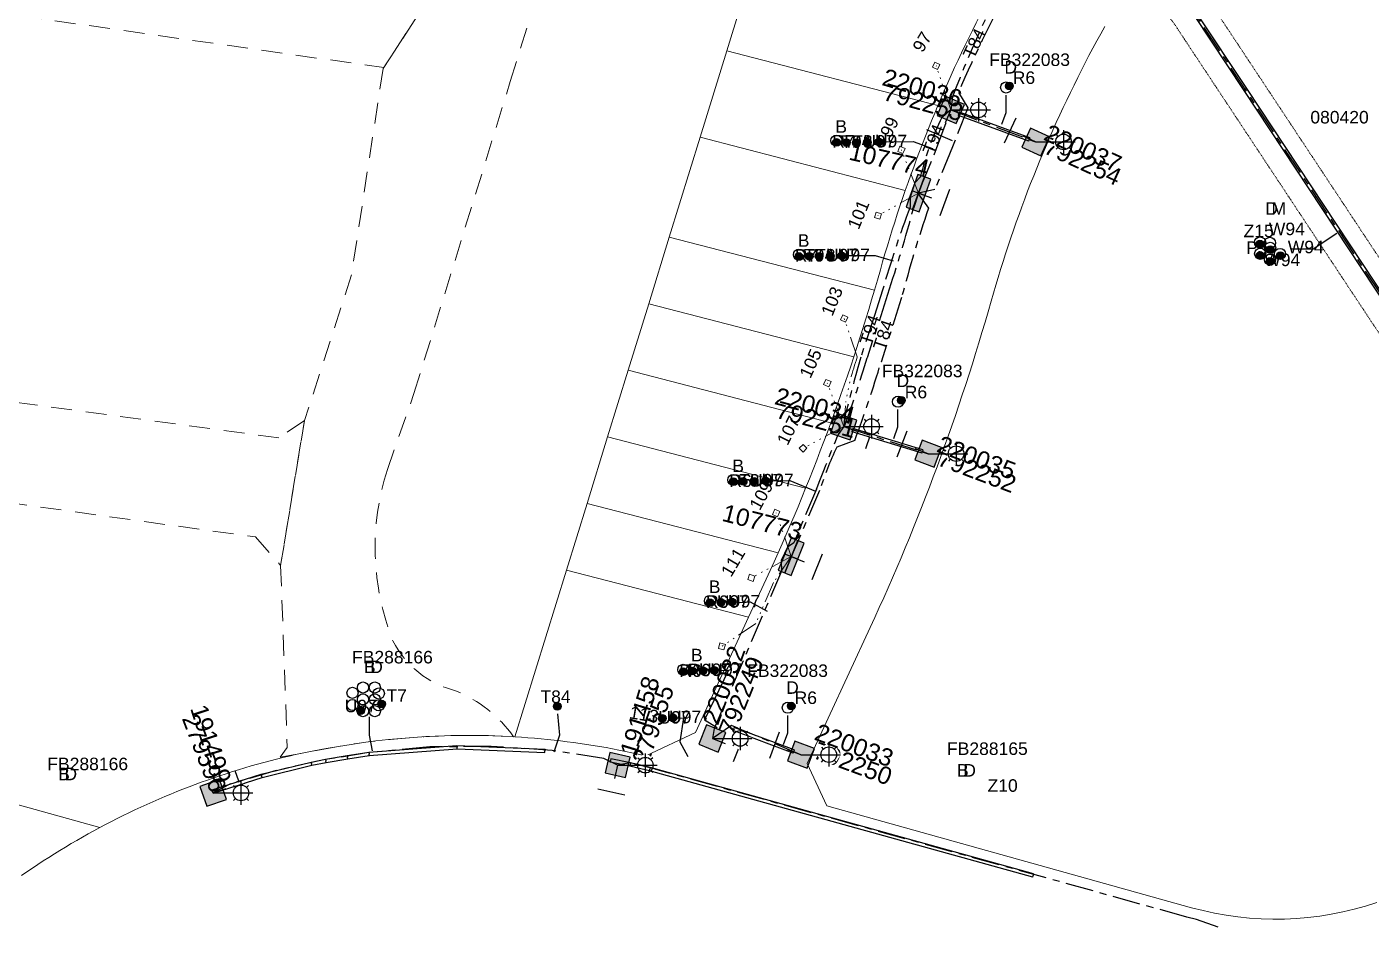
# Model space of a CAD drawing. Header units: metres. Extents: x 307635 to 308805, y 6256169 to 6257356.
# Drawn here: x 308350.4 to 308543.5, y 6256230.7 to 6256360 of the extents above; entities that cross this region are included whole.
import ezdxf
from ezdxf.enums import TextEntityAlignment as Align

# ---------------------------------------------------------------- set-up
doc = ezdxf.new("R2010")
doc.units = ezdxf.units.M
for name, pattern in [('Cable Exist UG', [7, 4, -1, 1, -1]), ('Dash', [5, 3, -2]), ('DASHED', [19.05, 12.7, -6.35]), ('HIDDEN2', [0.1875, 0.125, -0.0625]), ('PHANTOMX2', [6.6, 3, -0.75, 0.2, -0.75, 0.2, -0.75, 0.2, -0.75])]:
    doc.linetypes.add(name, pattern=pattern)
doc.layers.get('0').update_dxf_attribs({"color": 6})
doc.layers.get('Defpoints').update_dxf_attribs({"color": 250})
for name, color, linetype, lineweight in [('Cadastre Developer_SP_EXT', 98, 'Continuous', 15), ('Cadastre Land Parcels_SP_EXT', 118, 'Continuous', 15), ('Cadastre Other Property_SP_EXT', 138, 'DASHED', 15), ('Mains_LV_EXT', 163, 'Continuous', 25), ('Mains_SL_EXT', 131, 'Continuous', 25), ('Mains_TR_EXT', 211, 'Continuous', 25), ('Services_SP_EXT', 42, 'PHANTOMX2', 20)]:
    doc.layers.add(name, color=color, linetype=linetype, lineweight=lineweight)
for name, color, linetype in [('Duct_SP_EXT', 30, 'Continuous'), ('Equip_SP_SL_EXT', 7, 'Continuous'), ('SupportsUG_SP_LV_EXT', 7, 'Continuous'), ('SupportsUG_SP_LV_SL_EXT', 7, 'Continuous')]:
    doc.layers.add(name, color=color, linetype=linetype)
doc.styles.add('COLUMN_LABEL', font='arial.ttf', dxfattribs={"height": 2})
doc.styles.add('iecARIAL', font='arial.ttf', dxfattribs={"height": 2})
doc.styles.add('POLE_LABEL', font='arial.ttf', dxfattribs={"height": 2})
doc.styles.add('SL_LABEL', font='arial.ttf', dxfattribs={"height": 2})
doc.styles.get("Standard").update_dxf_attribs({"font": 'arial.ttf'})

# ---------------------------------------------------------------- blocks, each defined once
blk = doc.blocks.new('COLUMN_EXT')
blk.add_hatch(color=256).paths.add_polyline_path([(1.5, -1.5), (1.5, 1.5), (-1.5, 1.5), (-1.5, -1.5)])
blk.add_lwpolyline([(1.5, 1.5), (-1.5, 1.5), (-1.5, -1.5), (1.5, -1.5)], close=True)
at = {"layer": 'Defpoints', "flags": 128}
for points in [[(0, 0), (0, -2)], [(2, -4), (-2, -4)]]:
    blk.add_lwpolyline(points, dxfattribs=at)
at = {"flags": 9}
for tag, p in [('NOTES', (-1.81, 2)), ('COLUMN_TYPE', (-1.81, 0.4)), ('STREETNAME', (-1.81, 1.6)), ('OWNED_BY', (-1.81, 0.6)), ('LOCATION', (-1.81, 1.4)), ('SUBURB', (-1.81, 1.8)), ('LEGEND', (-1.81, 1.2)), ('USAGE', (-1.81, 1)), ('STATE', (-1.81, 0.8))]:
    blk.add_attdef(tag, text='', height=0.2, rotation=180, dxfattribs=at).set_placement(p, align=Align.MIDDLE_LEFT)
at = {"flags": 1}
blk.add_attdef('Z', (-1.81, 2.35), '', height=0.2, rotation=180, dxfattribs=at)
at = {"flags": 9}
for tag, style, p in [('STRUCTURE_PLANT_NUMBER', 'POLE_LABEL', (-1.81, -0.03)), ('STREET_CODE', 'COLUMN_LABEL', (-1.81, 0.2))]:
    blk.add_attdef(tag, text='', height=0.2, rotation=180, dxfattribs=dict(at, style=style)).set_placement(p, align=Align.MIDDLE_LEFT)
at = {"style": 'COLUMN_LABEL', "width": 0.9, "flags": 8}
blk.add_attdef('ASSET_NUM', text='', height=2, rotation=270, dxfattribs=at).set_placement((2, -4), align=Align.MIDDLE_LEFT)
blk = doc.blocks.new('PILLAR_EXT')
blk.add_hatch(color=256).paths.add_polyline_path([(2.5, -1), (2.5, 1), (-2.5, 1), (-2.5, -1)])
for p, q in [((2.5, 0), (-2.5, 0)), ((0, -1), (0, 1))]:
    blk.add_line(p, q)
at = {"ltscale": 10}
blk.add_line((-2.5, 0), (2.5, 0), dxfattribs=at)
blk.add_lwpolyline([(2.5, 1), (1.25, 1), (-1.25, 1), (-2.5, 1), (-2.5, -1), (2.5, -1)], close=True)
at = {"layer": 'Defpoints'}
for p, q in [((0, 0), (0, -2)), ((2, -4), (-2, -4))]:
    blk.add_line(p, q, dxfattribs=at)
for tag, p, flags in [('SUBURB', (0, 2), 1), ('SUPPORT_TYPE', (0, 0.6), 9), ('STREETNAME', (0, 1.8), 9), ('OWNED_BY', (0, 0.2), 9), ('LOCATION', (0, 1.2), 9), ('LEGEND', (0, 1), 9), ('PARENT', (0, 1.6), 9), ('USAGE', (0, 0.8), 9), ('NOTES', (0, 1.4), 9), ('STATE', (0, 0.4), 9)]:
    blk.add_attdef(tag, p, '', height=0.2, rotation=180, dxfattribs=dict(flags=flags))
at = {"width": 0.9, "flags": 8}
blk.add_attdef('ASSET_NUM', text='', height=2, rotation=270, dxfattribs=at).set_placement((2, -4), align=Align.MIDDLE_LEFT)
blk = doc.blocks.new('DUCT_EXT')
blk.add_circle((0, 0.8), 0.8)
at = {"flags": 1}
blk.add_attdef('Z', (0, 0), '', height=0.2, dxfattribs=at)
at = {"flags": 9}
for tag, p in [('DUCT_CODE', (0, 0)), ('XSECT_TYPE', (0, -0.2)), ('STATE', (0, -0.6)), ('FB_REFERENCE', (0, -0.4)), ('NOTES', (0, -0.8))]:
    blk.add_attdef(tag, text='', height=0.2, dxfattribs=at).set_placement(p, align=Align.MIDDLE_LEFT)
blk = doc.blocks.new('SL_LANTERN_EXT')
at = {"flags": 9}
for tag, p in [('LRATECODE', (-7.4, 0)), ('LOUTREACHVOCAB', (-7.2, 0)), ('LOUTREACH', (-7, 0)), ('LANTNUMBER', (-6.6, 0)), ('LNEW', (-6.4, 0)), ('LMASTVOCAB', (-6.2, 0)), ('LMAST', (-6, 0)), ('LLAMPVOCAB', (-5.8, 0)), ('LLAMP', (-5.6, 0)), ('LEXIST', (-5.4, 0)), ('LCHARGE3PERCENT', (-5.2, 0)), ('LCHARGE3', (-5, 0)), ('LCHARGE2PERCENT', (-4.8, 0)), ('LCHARGE2', (-4.6, 0)), ('LCHARGE1PERCENT', (-4.4, 0)), ('LCHARGE1', (-4.2, 0)), ('LCATEGORY', (-4, 0)), ('LBRACKETVOCAB', (-3.8, 0)), ('LBRACKET', (-3.6, 0)), ('LKINGHEIGHT', (-3.4, 0)), ('CREPLACE', (-3.2, 0)), ('CREMOVE', (-3, 0)), ('CNUMBER', (-2.8, 0)), ('CNEW', (-2.6, 0)), ('CEXIST', (-2.4, 0)), ('USAGE', (-2.2, 0)), ('STATE', (-2, 0)), ('OWNED_BY', (-1.8, 0)), ('ORIENTATION', (-1.6, 0)), ('OPERATING_VOLTAGE', (-1.4, 0)), ('NO_PHASES', (-1.2, 0)), ('LANTERN_TYPE', (-1, 0)), ('LANTERN_PURPOSE', (-0.8, 0)), ('CONTROL_TYPE', (-0.6, 0)), ('CONSTRUCTED_VOLTAGE', (-0.4, 0))]:
    blk.add_attdef(tag, text='', height=0.001, rotation=270, dxfattribs=at).set_placement(p, align=Align.MIDDLE_LEFT)
at = {"style": 'SL_LABEL', "flags": 9}
blk.add_attdef('STREET_CODE', text='', height=0.001, rotation=270, dxfattribs=at).set_placement((0, 0), align=Align.MIDDLE_LEFT)
at = {"flags": 1}
blk.add_attdef('Z', (0, 0), '', height=0.001, rotation=270, dxfattribs=at)
at = {"width": 0.9}
blk.add_attdef('LNUMBER', text='', height=1, dxfattribs=at).set_placement((7, -1), align=Align.MIDDLE_LEFT)
at = {"flags": 9}
for tag, p in [('LREMOVE', (0, -7.6)), ('LREPLACE', (0, -7.8)), ('LTYPE', (0, -8)), ('LTYPEVOCAB', (0, -8.2)), ('LEGEND', (0, -8.4)), ('SUBURB', (0, -8.6)), ('STREETNAME', (0, -8.8)), ('LOCATION', (0, -9)), ('NOTES', (0, -9.2)), ('MAINTAINED_BY', (0, -9.86))]:
    blk.add_attdef(tag, text='', height=0.001, dxfattribs=at).set_placement(p, align=Align.MIDDLE_LEFT)
blk.add_attdef('OPERATED_BY', (0, -9.61), '', height=0.001, dxfattribs=at)
blk.add_wipeout([(5.69, 0), (5.06, -1.06), (4, -1.69), (2.94, -1.06), (2.31, 0), (2.94, 1.06), (4, 1.69), (5.06, 1.06)])
for p, q in [((0, 0), (4, 0)), ((2.94, 1.06), (3.2, 0.8)), ((4, 1.69), (4, 0)), ((5.06, 1.06), (4.8, 0.8)), ((2.94, -1.06), (3.2, -0.8)), ((4, 0), (5.69, 0)), ((4, 0), (4, -1.69)), ((5.06, -1.06), (4.8, -0.8))]:
    blk.add_line(p, q)
blk.add_circle((4, 0), 1.12)
blk = doc.blocks.new('CCP_EXT')
at = {"flags": 9}
for tag, p in [('STATE', (0, -1.8)), ('NOTES', (0, -2))]:
    blk.add_attdef(tag, text='', height=0.2, dxfattribs=at).set_placement(p, align=Align.MIDDLE_LEFT)
blk.add_wipeout([(0, 0.57), (0.57, 0), (0, -0.57), (-0.57, 0)])
blk.add_lwpolyline([(-0.57, 0), (0, 0.57), (0.57, 0), (0, -0.57), (-0.57, 0)])
at = {"flags": 1}
blk.add_attdef('Z', (0, 0), '', height=0.2, dxfattribs=at)
at = {"flags": 9}
for tag, p in [('CCP_TYPE', (0, 0)), ('CONSTRUCTED_VOLTAGE', (0, -0.2)), ('OPERATING_VOLTAGE', (0, -0.6)), ('ORIENTATION', (0, -0.8)), ('OWNED_BY', (0, -1)), ('NO_PHASES', (0, -0.4)), ('USAGE', (0, -1.2)), ('LEGEND', (0, -1.4)), ('LIFE_SUPPORT', (0, -1.6))]:
    blk.add_attdef(tag, text='', height=0.2, dxfattribs=at).set_placement(p, align=Align.MIDDLE_LEFT)
blk = doc.blocks.new('CABLE_LARGE_EXT')
h = blk.add_hatch(color=256)
edge = h.paths.add_edge_path()
edge.add_arc((0, 0.55), 0.55, 0, 360)
blk.add_circle((0, 0.55), 0.55)
at = {"flags": 1}
blk.add_attdef('Z', (0, 0), '', height=0.2, dxfattribs=at)
at = {"flags": 9}
for tag, p in [('COND_CODE', (0, 0)), ('STATE', (0, -0.4)), ('XSECT_SIZE', (0, -0.6)), ('FB_REFERENCE', (0, -0.2)), ('NOTES', (0, -0.8))]:
    blk.add_attdef(tag, text='', height=0.2, dxfattribs=at).set_placement(p, align=Align.MIDDLE_LEFT)

msp = doc.modelspace()

# ---------------------------------------------------------------- linework, layer by layer
at = {"layer": 'Cadastre Developer_SP_EXT', "linetype": 'Dash'}
msp.add_lwpolyline([(308386.77, 6256255.08), (308394.6, 6256256.56), (308394.6, 6256256.56, -0.057174), (308420.31, 6256258.03), (308420.31, 6256258.03, 0.144208), (308411.94, 6256264.65), (308411.94, 6256264.65, -0.218329), (308402.97, 6256271.81), (308402.97, 6256271.81, -0.174909), (308402.17, 6256296.43), (308402.17, 6256296.43), (308405.98, 6256307.34), (308419.83, 6256352.17), (308432.88, 6256394.46), (308420.97, 6256396.07), (308413.14, 6256369.57), (308410.26, 6256367.43), (308401.56, 6256354.04), (308397.01, 6256324.4), (308390.25, 6256303.46), (308386.83, 6256282.65), (308387.78, 6256256.48), (308386.77, 6256255.08)], format="xyb", close=True, dxfattribs=at)
for points in [[(308410.34, 6256367.48), (308397.01, 6256369.37), (308388.65, 6256370.51), (308369.91, 6256373.12), (308332.97, 6256378.47), (308297.24, 6256383.62), (308294.7, 6256386.5), (308294.23, 6256365.95), (308297.58, 6256368.97), (308307.95, 6256367.56), (308329.63, 6256364.42), (308401.64, 6256354.17), (308410.34, 6256367.48)], [(308386.83, 6256282.65), (308390.25, 6256303.46), (308386.57, 6256300.98), (308348.43, 6256306.13), (308331.57, 6256308.81), (308321.2, 6256310.08), (308310.89, 6256311.55), (308302.73, 6256312.89), (308291.22, 6256314.53), (308289.29, 6256316.96), (308286.48, 6256298.34), (308288.59, 6256300.21), (308327.58, 6256294.47), (308383.2, 6256286.74), (308386.83, 6256282.65)]]:
    msp.add_lwpolyline(points, close=True, dxfattribs=at)
at = {"layer": 'Cadastre Land Parcels_SP_EXT', "linetype": 'Continuous'}
for points in [[(308228.43, 6256281.82), (308360.83, 6256244.98), (308361.66, 6256245.43), (308362.5, 6256245.86), (308363.34, 6256246.29), (308364.18, 6256246.71), (308365.02, 6256247.12), (308365.87, 6256247.52), (308366.73, 6256247.92), (308367.58, 6256248.31), (308368.44, 6256248.7), (308369.31, 6256249.07), (308370.17, 6256249.44), (308371.04, 6256249.81), (308371.91, 6256250.16), (308372.79, 6256250.51), (308373.67, 6256250.85), (308374.55, 6256251.18), (308375.43, 6256251.51), (308376.32, 6256251.82), (308377.21, 6256252.13), (308378.1, 6256252.44), (308378.99, 6256252.73), (308379.89, 6256253.02), (308380.79, 6256253.3), (308381.69, 6256253.57), (308382.59, 6256253.84), (308383.5, 6256254.09), (308384.41, 6256254.34), (308385.32, 6256254.59), (308386.23, 6256254.82), (308387.14, 6256255.05), (308388.06, 6256255.26), (308388.98, 6256255.48), (308391.59, 6256255.99), (308393.37, 6256256.34), (308395.15, 6256256.65), (308396.94, 6256256.94), (308398.72, 6256257.2), (308400.51, 6256257.43), (308402.31, 6256257.63), (308404.1, 6256257.8), (308405.9, 6256257.94), (308407.7, 6256258.06), (308409.5, 6256258.14), (308411.3, 6256258.2), (308413.1, 6256258.23), (308414.9, 6256258.23), (308416.71, 6256258.2), (308418.51, 6256258.14), (308420.47, 6256258.02), (308427.89, 6256281.99), (308427.89, 6256281.99), (308430.85, 6256291.55), (308433.81, 6256301.12), (308436.76, 6256310.68), (308439.72, 6256320.25), (308442.67, 6256329.81), (308447.11, 6256344.15), (308450.95, 6256356.59), (308455.08, 6256369.98)], [(308505.24, 6256360.08), (308504.67, 6256359.04), (308504.1, 6256358), (308503.54, 6256356.95), (308502.98, 6256355.9), (308502.43, 6256354.84), (308501.89, 6256353.78), (308501.36, 6256352.72), (308500.83, 6256351.66), (308500.31, 6256350.59), (308499.8, 6256349.51), (308499.29, 6256348.44), (308498.79, 6256347.36), (308498.29, 6256346.28), (308497.81, 6256345.19), (308497.33, 6256344.1), (308496.86, 6256343.01), (308496.39, 6256341.92), (308495.93, 6256340.82), (308495.48, 6256339.72), (308495.04, 6256338.61), (308494.6, 6256337.51), (308494.17, 6256336.4), (308493.75, 6256335.29), (308493.33, 6256334.17), (308492.93, 6256333.06), (308492.52, 6256331.94), (308492.13, 6256330.81), (308491.74, 6256329.69), (308491.36, 6256328.56), (308490.99, 6256327.43), (308490.63, 6256326.3), (308490.27, 6256325.17), (308489.92, 6256324.03), (308489.58, 6256322.89), (308489.24, 6256321.75), (308488.91, 6256320.61), (308488.48, 6256319.1), (308488.05, 6256317.6), (308487.6, 6256316.1), (308487.15, 6256314.61), (308486.69, 6256313.11), (308486.23, 6256311.62), (308485.75, 6256310.13), (308485.27, 6256308.64), (308484.78, 6256307.15), (308484.29, 6256305.67), (308483.79, 6256304.19), (308483.27, 6256302.71), (308482.76, 6256301.24), (308482.23, 6256299.76), (308481.7, 6256298.29), (308481.16, 6256296.83), (308480.61, 6256295.36), (308480.06, 6256293.9), (308479.5, 6256292.44), (308478.93, 6256290.98), (308478.35, 6256289.53), (308477.77, 6256288.08), (308477.18, 6256286.63), (308476.58, 6256285.18), (308475.98, 6256283.74), (308475.37, 6256282.3), (308474.75, 6256280.87), (308474.12, 6256279.43), (308473.49, 6256278), (308472.85, 6256276.58), (308472.2, 6256275.15), (308471.55, 6256273.73), (308462.48, 6256254.17), (308465.29, 6256248.13), (308517.73, 6256233.48), (308519.38, 6256233.05), (308521.04, 6256232.69), (308522.7, 6256232.39), (308524.37, 6256232.16), (308526.05, 6256231.98), (308527.73, 6256231.87), (308529.41, 6256231.82), (308531.1, 6256231.84), (308532.78, 6256231.91), (308534.45, 6256232.06), (308536.13, 6256232.26), (308537.79, 6256232.53), (308539.45, 6256232.86), (308541.1, 6256233.25), (308542.73, 6256233.7), (308544.36, 6256234.22)], [(308505.24, 6256360.08), (308504.67, 6256359.04), (308504.1, 6256358), (308503.54, 6256356.95), (308502.98, 6256355.9), (308502.43, 6256354.84), (308501.89, 6256353.78), (308501.36, 6256352.72), (308500.83, 6256351.66), (308500.31, 6256350.59), (308499.8, 6256349.51), (308499.29, 6256348.44), (308498.79, 6256347.36), (308498.29, 6256346.28), (308497.81, 6256345.19), (308497.33, 6256344.1), (308496.86, 6256343.01), (308496.39, 6256341.92), (308495.93, 6256340.82), (308495.48, 6256339.72), (308495.04, 6256338.61), (308494.6, 6256337.51), (308494.17, 6256336.4), (308493.75, 6256335.29), (308493.33, 6256334.17), (308492.93, 6256333.06), (308492.52, 6256331.94), (308492.13, 6256330.81), (308491.74, 6256329.69), (308491.36, 6256328.56), (308490.99, 6256327.43), (308490.63, 6256326.3), (308490.27, 6256325.17), (308489.92, 6256324.03), (308489.58, 6256322.89), (308489.24, 6256321.75), (308488.91, 6256320.61), (308488.48, 6256319.1), (308488.05, 6256317.6), (308487.6, 6256316.1), (308487.15, 6256314.61), (308486.69, 6256313.11), (308486.23, 6256311.62), (308485.75, 6256310.13), (308485.27, 6256308.64), (308484.78, 6256307.15), (308484.29, 6256305.67), (308483.79, 6256304.19), (308483.27, 6256302.71), (308482.76, 6256301.24), (308482.23, 6256299.76), (308481.7, 6256298.29), (308481.16, 6256296.83), (308480.61, 6256295.36), (308480.06, 6256293.9), (308479.5, 6256292.44), (308478.93, 6256290.98), (308478.35, 6256289.53), (308477.77, 6256288.08), (308477.18, 6256286.63), (308476.58, 6256285.18), (308475.98, 6256283.74), (308475.37, 6256282.3), (308474.75, 6256280.87), (308474.12, 6256279.43), (308473.49, 6256278), (308472.85, 6256276.58), (308472.2, 6256275.15), (308471.55, 6256273.73), (308462.48, 6256254.17), (308465.29, 6256248.13), (308517.73, 6256233.48), (308519.38, 6256233.05), (308521.04, 6256232.69), (308522.7, 6256232.39), (308524.37, 6256232.16), (308526.05, 6256231.98), (308527.73, 6256231.87), (308529.41, 6256231.82), (308531.1, 6256231.84), (308532.78, 6256231.91), (308534.45, 6256232.06), (308536.13, 6256232.26), (308537.79, 6256232.53), (308539.45, 6256232.86), (308541.1, 6256233.25), (308542.73, 6256233.7), (308544.36, 6256234.22)], [(308349.6, 6256238.09), (308350.37, 6256238.63), (308351.15, 6256239.16), (308351.94, 6256239.68), (308352.72, 6256240.2), (308353.52, 6256240.71), (308354.31, 6256241.21), (308355.11, 6256241.7), (308355.92, 6256242.19), (308356.73, 6256242.68), (308357.54, 6256243.15), (308358.35, 6256243.62), (308359.18, 6256244.08), (308360, 6256244.54), (308360.83, 6256244.98), (308228.43, 6256281.82)]]:
    msp.add_lwpolyline(points, dxfattribs=at)
for points in [[(308481.75, 6256349.82), (308482.22, 6256350.91), (308482.7, 6256351.99), (308483.18, 6256353.08), (308483.67, 6256354.16), (308484.17, 6256355.23), (308484.67, 6256356.31), (308485.18, 6256357.38), (308485.7, 6256358.45), (308486.22, 6256359.51), (308486.75, 6256360.58), (308487.29, 6256361.63), (308455.08, 6256369.98), (308450.95, 6256356.59), (308481.28, 6256348.73), (308481.75, 6256349.82)], [(308476.98, 6256337.64), (308477.38, 6256338.76), (308477.79, 6256339.87), (308478.2, 6256340.99), (308478.62, 6256342.1), (308479.05, 6256343.21), (308479.48, 6256344.32), (308479.92, 6256345.43), (308480.37, 6256346.53), (308480.82, 6256347.63), (308481.28, 6256348.73), (308450.95, 6256356.59), (308447.11, 6256344.15), (308476.59, 6256336.51), (308476.98, 6256337.64)], [(308472.58, 6256323.64), (308473, 6256325.11), (308473.33, 6256326.26), (308473.67, 6256327.41), (308474.01, 6256328.56), (308474.36, 6256329.7), (308474.71, 6256330.84), (308475.07, 6256331.98), (308475.44, 6256333.12), (308475.82, 6256334.25), (308476.2, 6256335.38), (308476.59, 6256336.51), (308447.11, 6256344.15), (308442.67, 6256329.81), (308472.16, 6256322.17), (308472.58, 6256323.64)], [(308469.63, 6256313.97), (308470.07, 6256315.33), (308470.5, 6256316.69), (308470.92, 6256318.06), (308471.34, 6256319.43), (308471.75, 6256320.8), (308472.16, 6256322.17), (308442.67, 6256329.81), (308439.72, 6256320.25), (308469.19, 6256312.61), (308469.63, 6256313.97)], [(308466.38, 6256304.48), (308466.86, 6256305.83), (308467.34, 6256307.18), (308467.81, 6256308.53), (308468.28, 6256309.89), (308468.74, 6256311.25), (308469.19, 6256312.61), (308439.72, 6256320.25), (308436.76, 6256310.68), (308465.89, 6256303.13), (308466.38, 6256304.48)], [(308462.8, 6256295.07), (308463.33, 6256296.41), (308463.86, 6256297.75), (308464.37, 6256299.09), (308464.89, 6256300.44), (308465.39, 6256301.78), (308465.89, 6256303.13), (308436.76, 6256310.68), (308433.81, 6256301.12), (308462.27, 6256293.74), (308462.8, 6256295.07)], [(308458.89, 6256285.76), (308459.47, 6256287.08), (308460.04, 6256288.41), (308460.61, 6256289.74), (308461.17, 6256291.07), (308461.72, 6256292.4), (308462.27, 6256293.74), (308433.81, 6256301.12), (308430.85, 6256291.55), (308458.31, 6256284.44), (308458.89, 6256285.76)], [(308456.6, 6256280.67), (308457.18, 6256281.92), (308457.75, 6256283.18), (308458.31, 6256284.44), (308430.85, 6256291.55), (308427.89, 6256281.99), (308454.08, 6256275.2), (308456.6, 6256280.67)], [(308446.44, 6256258.66), (308454.08, 6256275.2), (308427.89, 6256281.99), (308420.47, 6256258.02), (308421.42, 6256257.96), (308422.36, 6256257.89), (308423.3, 6256257.82), (308424.24, 6256257.73), (308425.18, 6256257.64), (308426.11, 6256257.54), (308427.05, 6256257.44), (308427.99, 6256257.32), (308428.92, 6256257.2), (308429.86, 6256257.07), (308430.79, 6256256.93), (308431.72, 6256256.78), (308432.66, 6256256.63), (308433.58, 6256256.47), (308434.51, 6256256.3), (308435.44, 6256256.12), (308436.36, 6256255.93), (308437.29, 6256255.74), (308438.21, 6256255.54), (308438.77, 6256255.41), (308439.32, 6256255.28), (308446.44, 6256258.66)]]:
    msp.add_lwpolyline(points, close=True, dxfattribs=at)
at = {"layer": 'Cadastre Other Property_SP_EXT', "linetype": 'HIDDEN2'}
msp.add_lwpolyline([(308509.27, 6256366.01), (308509.81, 6256365.66), (308509.81, 6256365.66, -0.111024), (308515.68, 6256359.78), (308515.68, 6256359.78), (308550.1, 6256307.79), (308559.89, 6256297.92), (308561.88, 6256304.38), (308554.75, 6256311.63), (308520.09, 6256363.99), (308520.09, 6256363.99, 0.075203), (308512.49, 6256371.14), (308512.49, 6256371.14), (308509.27, 6256366.01)], format="xyb", close=True, dxfattribs=at)
at = {"layer": 'Duct_SP_EXT'}
for p, q in [((308525.26, 6256350.87), (308518.13, 6256361.65)), ((308525.66, 6256351.14), (308518.53, 6256361.91)), ((308525.26, 6256350.87), (308525.46, 6256351)), ((308525.26, 6256350.87), (308525.46, 6256351)), ((308552.46, 6256309.74), (308525.26, 6256350.87)), ((308525.66, 6256351.14), (308525.46, 6256351)), ((308525.66, 6256351.14), (308525.46, 6256351)), ((308552.86, 6256310.01), (308525.66, 6256351.14)), ((308399.52, 6256255.81), (308412.16, 6256256.79)), ((308399.57, 6256255.34), (308412.17, 6256256.31)), ((308412.16, 6256256.79), (308424.82, 6256256.23)), ((308412.16, 6256256.79), (308412.17, 6256256.55)), ((308412.17, 6256256.31), (308412.17, 6256256.55)), ((308412.17, 6256256.31), (308424.8, 6256255.75)), ((308424.8, 6256255.75), (308424.81, 6256255.99)), ((308424.82, 6256256.23), (308424.81, 6256255.99)), ((308460.47, 6256255.7), (308460.56, 6256255.93)), ((308384.03, 6256252.64), (308391.21, 6256254.4)), ((308384.16, 6256252.18), (308391.32, 6256253.94)), ((308391.21, 6256254.4), (308393.27, 6256254.81)), ((308391.21, 6256254.4), (308391.21, 6256254.4)), ((308391.21, 6256254.4), (308391.26, 6256254.17)), ((308391.21, 6256254.4), (308391.26, 6256254.17)), ((308391.32, 6256253.94), (308391.26, 6256254.17)), ((308391.32, 6256253.93), (308391.26, 6256254.17)), ((308391.32, 6256253.93), (308393.37, 6256254.34)), ((308391.32, 6256253.94), (308391.32, 6256253.93)), ((308393.27, 6256254.81), (308393.28, 6256254.81)), ((308393.27, 6256254.81), (308393.32, 6256254.58)), ((308393.28, 6256254.81), (308396.38, 6256255.36)), ((308393.28, 6256254.81), (308393.32, 6256254.58)), ((308393.37, 6256254.34), (308393.32, 6256254.58)), ((308393.37, 6256254.34), (308393.32, 6256254.58)), ((308393.37, 6256254.34), (308396.46, 6256254.88)), ((308393.37, 6256254.34), (308393.37, 6256254.34)), ((308396.38, 6256255.36), (308399.5, 6256255.81)), ((308396.38, 6256255.36), (308396.42, 6256255.12)), ((308396.46, 6256254.88), (308396.42, 6256255.12)), ((308396.46, 6256254.88), (308399.57, 6256255.34)), ((308399.5, 6256255.81), (308399.5, 6256255.81)), ((308399.5, 6256255.81), (308399.52, 6256255.81)), ((308399.5, 6256255.81), (308399.54, 6256255.57)), ((308399.5, 6256255.81), (308399.54, 6256255.57)), ((308399.52, 6256255.81), (308399.52, 6256255.81)), ((308399.52, 6256255.81), (308399.55, 6256255.58)), ((308399.52, 6256255.81), (308399.55, 6256255.58)), ((308399.57, 6256255.34), (308399.54, 6256255.57)), ((308399.57, 6256255.34), (308399.54, 6256255.57)), ((308399.58, 6256255.34), (308399.55, 6256255.58)), ((308399.57, 6256255.34), (308399.55, 6256255.58)), ((308399.57, 6256255.34), (308399.57, 6256255.34)), ((308399.57, 6256255.34), (308399.58, 6256255.34)), ((308399.58, 6256255.34), (308399.57, 6256255.34)), ((308434.18, 6256254.39), (308434.23, 6256254.62)), ((308384.03, 6256252.64), (308384.1, 6256252.41)), ((308384.16, 6256252.18), (308384.1, 6256252.41)), ((308494.9, 6256237.88), (308494.97, 6256238.11)), ((308495.03, 6256238.34), (308494.97, 6256238.11))]:
    msp.add_line(p, q, dxfattribs=at)
for points in [[(308491.03, 6256350.22), (308491.03, 6256347.66), (308490.43, 6256346)], [(308532.02, 6256328.14), (308535.2, 6256328.14), (308538.6, 6256330.39)], [(308468.37, 6256327.15), (308472.26, 6256327.15), (308474.83, 6256326.41)], [(308475.49, 6256305.07), (308475.49, 6256302.52), (308474.89, 6256300.85)], [(308457.41, 6256294.81), (308459.98, 6256294.86), (308463.66, 6256293.3)], [(308452.4, 6256277.34), (308454.3, 6256277.4), (308456.75, 6256276.1)], [(308399.53, 6256260.9), (308399.53, 6256258.27), (308399.98, 6256256)], [(308399.53, 6256260.9), (308399.53, 6256258.27), (308399.98, 6256256)], [(308426.59, 6256261.31), (308426.92, 6256258.25), (308426.08, 6256255.84)], [(308443.91, 6256260.71), (308444.73, 6256260.73), (308444.18, 6256257.31), (308445.36, 6256255.22)], [(308459.66, 6256261.11), (308459.66, 6256258.56), (308459.06, 6256256.89)]]:
    msp.add_lwpolyline(points, dxfattribs=at)

# ---------------------------------------------------------------- block references
for name, p in [('DUCT_EXT', (308491.08, 6256350.51)), ('CABLE_LARGE_EXT', (308491.55, 6256350.97)), ('DUCT_EXT', (308466.69, 6256342.87)), ('CABLE_LARGE_EXT', (308466.69, 6256342.87)), ('CABLE_LARGE_EXT', (308468.13, 6256342.84)), ('CABLE_LARGE_EXT', (308469.54, 6256342.85)), ('CABLE_LARGE_EXT', (308471.14, 6256342.88)), ('CABLE_LARGE_EXT', (308472.81, 6256342.91)), ('DUCT_EXT', (308527.57, 6256328.24)), ('CABLE_LARGE_EXT', (308527.54, 6256328.28)), ('DUCT_EXT', (308528.98, 6256328.19)), ('DUCT_EXT', (308461.3, 6256326.48)), ('CABLE_LARGE_EXT', (308461.3, 6256326.48)), ('CABLE_LARGE_EXT', (308462.78, 6256326.51)), ('CABLE_LARGE_EXT', (308464.2, 6256326.51)), ('CABLE_LARGE_EXT', (308465.8, 6256326.54)), ('CABLE_LARGE_EXT', (308467.47, 6256326.57)), ('DUCT_EXT', (308527.58, 6256326.62)), ('CABLE_LARGE_EXT', (308527.58, 6256326.63)), ('DUCT_EXT', (308528.99, 6256325.78)), ('DUCT_EXT', (308529.02, 6256327.47)), ('CABLE_LARGE_EXT', (308529.02, 6256327.47)), ('DUCT_EXT', (308530.43, 6256326.6)), ('CABLE_LARGE_EXT', (308530.49, 6256326.61)), ('CABLE_LARGE_EXT', (308528.99, 6256325.76)), ('DUCT_EXT', (308475.54, 6256305.36)), ('CABLE_LARGE_EXT', (308476.03, 6256305.81)), ('DUCT_EXT', (308451.89, 6256294.13)), ('CABLE_LARGE_EXT', (308451.89, 6256294.13)), ('CABLE_LARGE_EXT', (308453.29, 6256294.17)), ('CABLE_LARGE_EXT', (308454.87, 6256294.19)), ('CABLE_LARGE_EXT', (308456.51, 6256294.24)), ('DUCT_EXT', (308448.51, 6256276.75)), ('CABLE_LARGE_EXT', (308448.51, 6256276.75)), ('CABLE_LARGE_EXT', (308450.09, 6256276.77)), ('CABLE_LARGE_EXT', (308451.68, 6256276.83)), ('DUCT_EXT', (308444.68, 6256266.85)), ('CABLE_LARGE_EXT', (308444.68, 6256266.85)), ('DUCT_EXT', (308445.96, 6256266.93)), ('CABLE_LARGE_EXT', (308445.96, 6256266.93)), ('DUCT_EXT', (308397.15, 6256263.54)), ('DUCT_EXT', (308397.15, 6256261.8)), ('CABLE_LARGE_EXT', (308398.34, 6256261.24)), ('CABLE_LARGE_EXT', (308401.35, 6256262.18)), ('CABLE_LARGE_EXT', (308426.58, 6256261.86)), ('DUCT_EXT', (308459.71, 6256261.4)), ('CABLE_LARGE_EXT', (308460.2, 6256261.89)), ('CABLE_LARGE_EXT', (308443.2, 6256260.2))]:
    msp.add_blockref(name, p, dxfattribs=at)
at = {"layer": 'Duct_SP_EXT', "rotation": 90}
for p in [(308399.46, 6256265.11), (308401.16, 6256265.11), (308399.46, 6256263.41), (308401.16, 6256263.41), (308401.73, 6256264.25), (308399.46, 6256261.71), (308401.16, 6256261.71), (308401.73, 6256262.55)]:
    msp.add_blockref('DUCT_EXT', p, dxfattribs=at)
at = {"layer": 'SupportsUG_SP_LV_SL_EXT'}
ref = msp.add_blockref('COLUMN_EXT', (308483.12, 6256348.09), dxfattribs=dict(at, rotation=336.6867376167829))
ref.add_attrib('ASSET_NUM', '792253', dxfattribs={"layer": '0', "height": 2.5, "rotation": 344.4428, "style": 'COLUMN_LABEL'}).set_placement((308485.12, 6256348.84), align=Align.TOP_RIGHT)
ref = msp.add_blockref('COLUMN_EXT', (308495.32, 6256343.49), dxfattribs=dict(at, rotation=245.4303337254044))
ref.add_attrib('ASSET_NUM', '792254', dxfattribs={"layer": '0', "height": 2.5, "rotation": 335.4303, "style": 'COLUMN_LABEL'}).set_placement((308497.32, 6256344.24), align=Align.TOP_LEFT)
ref = msp.add_blockref('COLUMN_EXT', (308467.74, 6256302.59), dxfattribs=dict(at, rotation=70.99690614775051))
ref.add_attrib('ASSET_NUM', '792251', dxfattribs={"layer": '0', "height": 2.5, "rotation": 345.2274, "style": 'COLUMN_LABEL'}).set_placement((308469.74, 6256303.34), align=Align.TOP_RIGHT)
ref = msp.add_blockref('COLUMN_EXT', (308479.88, 6256298.7), dxfattribs=dict(at, rotation=249.3429380375466))
ref.add_attrib('ASSET_NUM', '792252', dxfattribs={"layer": '0', "height": 2.5, "rotation": 339.3429, "style": 'COLUMN_LABEL'}).set_placement((308481.88, 6256299.45), align=Align.TOP_LEFT)
ref = msp.add_blockref('COLUMN_EXT', (308448.86, 6256257.79), dxfattribs=dict(at, rotation=68.20058396604284))
ref.add_attrib('ASSET_NUM', '792249', dxfattribs={"layer": '0', "height": 2.5, "rotation": 68.1611, "style": 'COLUMN_LABEL'}).set_placement((308450.86, 6256258.54), align=Align.MIDDLE_LEFT)
ref = msp.add_blockref('COLUMN_EXT', (308435.25, 6256253.97), dxfattribs=dict(at, rotation=347.1410555145639))
ref.add_attrib('ASSET_NUM', '279555', dxfattribs={"layer": '0', "height": 2.5, "rotation": 70.9484, "style": 'COLUMN_LABEL'}).set_placement((308437.25, 6256254.72), align=Align.TOP_LEFT)
ref = msp.add_blockref('COLUMN_EXT', (308377.13, 6256249.96), dxfattribs=dict(at, rotation=109.2733938377675))
ref.add_attrib('ASSET_NUM', '279596', dxfattribs={"layer": '0', "height": 2.5, "rotation": 291.1185, "style": 'COLUMN_LABEL'}).set_placement((308379.13, 6256250.71), align=Align.TOP_RIGHT)
ref = msp.add_blockref('COLUMN_EXT', (308461.59, 6256255.46), dxfattribs=dict(at, rotation=249.7479445280826))
ref.add_attrib('ASSET_NUM', '792250', dxfattribs={"layer": '0', "height": 2.5, "rotation": 339.7479, "style": 'COLUMN_LABEL'}).set_placement((308463.59, 6256256.21), align=Align.MIDDLE_LEFT)

# ---------------------------------------------------------------- texts
at = {"layer": 'Cadastre Land Parcels_SP_EXT'}
for s, rotation, p in [('97', 59.5214, (308479.07, 6256356.2)), ('99', 63.6646, (308474.49, 6256343.98)), ('101', 67.5779, (308469.89, 6256330.78)), ('103', 68.0549, (308466.1, 6256318.33)), ('105', 65.9594, (308462.95, 6256309.39)), ('107', 63.6646, (308459.67, 6256299.77)), ('109', 61.3691, (308455.67, 6256290.43)), ('111', 59.5214, (308451.55, 6256280.85)), ('113', 350.4532, (308436.83, 6256260.7))]:
    msp.add_text(s, height=1.8, rotation=rotation, dxfattribs=at).set_placement(p)
at = {"layer": 'Cadastre Other Property_SP_EXT'}
msp.add_text('080420', height=1.8, dxfattribs=at).set_placement((308534.79, 6256346.14))
at = {"layer": 'Duct_SP_EXT'}
for s, p in [('FB322083', (308488.65, 6256354.4)), ('D', (308490.83, 6256353.31)), ('R6', (308492.03, 6256351.82)), ('B', (308466.54, 6256344.81)), ('R7', (308466.09, 6256342.67)), ('T94', (308467.39, 6256342.63)), ('T84', (308468.95, 6256342.65)), ('D', (308528.31, 6256333.02)), ('M', (308529.21, 6256333.02)), ('Z15', (308525.2, 6256329.8)), ('W94', (308528.83, 6256330.09)), ('B', (308461.14, 6256328.42)), ('W94', (308531.55, 6256327.49)), ('R7', (308460.71, 6256326.27)), ('T94', (308462.04, 6256326.29)), ('T84', (308463.61, 6256326.31)), ('U97', (308465.21, 6256326.33)), ('U97', (308466.89, 6256326.37)), ('P5', (308525.58, 6256327.39)), ('W94', (308528.17, 6256325.65)), ('FB322083', (308473.21, 6256309.69)), ('D', (308475.32, 6256308.28)), ('R6', (308476.51, 6256306.65)), ('B', (308451.74, 6256296.06)), ('R6', (308451.31, 6256293.92)), ('T84', (308452.71, 6256293.96)), ('U97', (308454.29, 6256293.99)), ('U97', (308455.94, 6256294.03)), ('B', (308448.35, 6256278.69)), ('R6', (308447.95, 6256276.54)), ('U97', (308449.51, 6256276.57)), ('U97', (308451.12, 6256276.62)), ('FB288166', (308397.09, 6256268.57)), ('B', (308445.79, 6256268.87)), ('B', (308398.79, 6256267.17)), ('D', (308399.69, 6256267.17)), ('FB322083', (308453.87, 6256266.63)), ('D', (308459.46, 6256264.2)), ('T7', (308402.04, 6256263.06)), ('T84', (308424.16, 6256262.89)), ('R6', (308460.68, 6256262.74)), ('U97', (308396.03, 6256261.55)), ('FB288165', (308482.58, 6256255.42)), ('FB288166', (308353.3, 6256253.23)), ('B', (308484.02, 6256252.31)), ('D', (308484.92, 6256252.31)), ('B', (308354.86, 6256251.79)), ('D', (308355.76, 6256251.79)), ('Z10', (308488.41, 6256250.13))]:
    msp.add_text(s, height=1.8, dxfattribs=at).set_placement(p)
at = {"layer": 'Mains_LV_EXT'}
for s, rotation, p in [('T84', 65.2246, (308486.42, 6256355.3)), ('T94', 71.765, (308471.69, 6256314.14)), ('T84', 71.765, (308473.61, 6256313.42))]:
    msp.add_text(s, height=1.8, rotation=rotation, dxfattribs=at).set_placement(p)

# ---------------------------------------------------------------- next in the draw order: block references
at = {"layer": 'Equip_SP_SL_EXT'}
ref = msp.add_blockref('SL_LANTERN_EXT', (308483.12, 6256348.09), dxfattribs=at)
ref.add_attrib('ASSET_NUM', '220036', dxfattribs={"layer": '0', "height": 2.5, "rotation": 343.548, "style": 'iecARIAL'}).set_placement((308484.62, 6256349.59), align=Align.MIDDLE_RIGHT)
ref = msp.add_blockref('SL_LANTERN_EXT', (308495.32, 6256343.49), dxfattribs=at)
ref.add_attrib('ASSET_NUM', '220037', dxfattribs={"layer": '0', "height": 2.5, "rotation": 335.4303, "style": 'iecARIAL'}).set_placement((308496.82, 6256344.99), align=Align.MIDDLE_LEFT)
ref = msp.add_blockref('SL_LANTERN_EXT', (308467.74, 6256302.59), dxfattribs=at)
ref.add_attrib('ASSET_NUM', '220034', dxfattribs={"layer": '0', "height": 2.5, "rotation": 345.2274, "style": 'iecARIAL'}).set_placement((308469.24, 6256304.09), align=Align.MIDDLE_RIGHT)
ref = msp.add_blockref('SL_LANTERN_EXT', (308479.88, 6256298.7), dxfattribs=at)
ref.add_attrib('ASSET_NUM', '220035', dxfattribs={"layer": '0', "height": 2.5, "rotation": 339.3429, "style": 'iecARIAL'}).set_placement((308481.38, 6256300.2), align=Align.MIDDLE_LEFT)
ref = msp.add_blockref('SL_LANTERN_EXT', (308448.86, 6256257.79), dxfattribs=at)
ref.add_attrib('ASSET_NUM', '220032', dxfattribs={"layer": '0', "height": 2.5, "rotation": 69.8246, "style": 'iecARIAL'}).set_placement((308450.36, 6256259.29), align=Align.BOTTOM_LEFT)
ref = msp.add_blockref('SL_LANTERN_EXT', (308435.23, 6256253.95), dxfattribs=at)
ref.add_attrib('ASSET_NUM', '191458', dxfattribs={"layer": '0', "height": 2.5, "rotation": 73.0611, "style": 'iecARIAL'}).set_placement((308436.73, 6256255.45), align=Align.MIDDLE_LEFT)
ref = msp.add_blockref('SL_LANTERN_EXT', (308377.13, 6256249.96), dxfattribs=at)
ref.add_attrib('ASSET_NUM', '191499', dxfattribs={"layer": '0', "height": 2.5, "rotation": 288.2219, "style": 'iecARIAL'}).set_placement((308378.63, 6256251.46), align=Align.MIDDLE_RIGHT)
ref = msp.add_blockref('SL_LANTERN_EXT', (308461.59, 6256255.46), dxfattribs=at)
ref.add_attrib('ASSET_NUM', '220033', dxfattribs={"layer": '0', "height": 2.5, "rotation": 339.7479, "style": 'iecARIAL'}).set_placement((308463.09, 6256256.96), align=Align.BOTTOM_LEFT)
at = {"layer": 'Services_SP_EXT'}
for p, rotation in [((308476.03, 6256342.33), 292.2103992160561), ((308472.66, 6256332.91), 28.21039954299394), ((308467.81, 6256318.11), 289.0528187425537), ((308458.04, 6256290.18), 290.1798867348744), ((308454.47, 6256280.87), 26.1798868786165)]:
    msp.add_blockref('CCP_EXT', p, dxfattribs=dict(at, rotation=rotation))

# ---------------------------------------------------------------- next in the draw order: linework, layer by layer
at = {"layer": 'Duct_SP_EXT'}
for p, q in [((308484.22, 6256347.3), (308484.3, 6256347.53)), ((308494.33, 6256343.62), (308484.22, 6256347.3)), ((308484.39, 6256347.75), (308484.3, 6256347.53)), ((308494.49, 6256344.07), (308484.39, 6256347.75)), ((308494.33, 6256343.62), (308494.41, 6256343.85)), ((308494.49, 6256344.07), (308494.41, 6256343.85)), ((308469.07, 6256302.32), (308469, 6256302.09)), ((308479.13, 6256299.25), (308469.07, 6256302.32)), ((308468.93, 6256301.86), (308469, 6256302.09)), ((308478.99, 6256298.79), (308468.93, 6256301.86)), ((308478.99, 6256298.79), (308479.06, 6256299.02)), ((308479.13, 6256299.25), (308479.06, 6256299.02)), ((308451.82, 6256258.93), (308451.9, 6256259.16)), ((308460.47, 6256255.7), (308451.82, 6256258.93)), ((308451.99, 6256259.38), (308451.9, 6256259.16)), ((308460.64, 6256256.15), (308451.99, 6256259.38)), ((308460.64, 6256256.15), (308460.56, 6256255.93)), ((308437.02, 6256253.8), (308434.18, 6256254.39)), ((308434.28, 6256254.86), (308434.23, 6256254.62)), ((308437.12, 6256254.27), (308434.28, 6256254.86)), ((308437.02, 6256253.8), (308437.07, 6256254.04)), ((308437.12, 6256254.27), (308437.07, 6256254.04)), ((308439.95, 6256253.61), (308437.12, 6256254.27)), ((308376.99, 6256250.41), (308384.03, 6256252.64)), ((308377.14, 6256249.95), (308384.16, 6256252.18)), ((308439.83, 6256253.14), (308437.02, 6256253.8)), ((308439.83, 6256253.15), (308439.89, 6256253.38)), ((308439.83, 6256253.14), (308439.89, 6256253.38)), ((308494.9, 6256237.88), (308439.83, 6256253.15)), ((308439.83, 6256253.15), (308439.83, 6256253.14)), ((308439.95, 6256253.61), (308439.89, 6256253.38)), ((308439.95, 6256253.61), (308439.89, 6256253.38)), ((308495.03, 6256238.34), (308439.95, 6256253.61)), ((308439.95, 6256253.61), (308439.95, 6256253.61)), ((308376.99, 6256250.41), (308377.06, 6256250.18)), ((308377.14, 6256249.95), (308377.06, 6256250.18))]:
    msp.add_line(p, q, dxfattribs=at)
for points in [[(308473.71, 6256343.49), (308477.73, 6256343.54), (308480.51, 6256342.54)], [(308449.8, 6256267.56), (308451.19, 6256267.58), (308447.72, 6256260.45), (308449.55, 6256259.36)]]:
    msp.add_lwpolyline(points, dxfattribs=at)
at = {"layer": 'Mains_LV_EXT', "linetype": 'Cable Exist UG'}
msp.add_lwpolyline([(308478.46, 6256336.02), (308478.8, 6256337.04), (308481.08, 6256342.52), (308483.12, 6256348.09)], dxfattribs=at)
msp.add_lwpolyline([(308478.48, 6256336.12), (308477.75, 6256333.94), (308477.75, 6256333.94, -0.016888), (308474.06, 6256321.62), (308474.06, 6256321.62), (308474.04, 6256321.55), (308471.11, 6256312.48), (308471.11, 6256312.48, -0.014632), (308467.85, 6256302.65)], format="xyb", dxfattribs=at)
at = {"layer": 'Mains_SL_EXT', "linetype": 'Cable Exist UG'}
for points in [[(308509.32, 6256395.74), (308507.53, 6256394.31), (308507.53, 6256394.31), (308506.49, 6256392.08), (308505.07, 6256389.36), (308502.49, 6256385.45), (308498.27, 6256378.72), (308496.85, 6256376.43), (308496.85, 6256376.43, -0.009519), (308494.47, 6256372.69), (308494.47, 6256372.69), (308493.7, 6256371.65), (308493.7, 6256371.65, 0.04325), (308483.37, 6256349.95), (308483.37, 6256349.95), (308483.12, 6256348.09)], [(308483.12, 6256348.09), (308481.83, 6256347.01), (308481.83, 6256347.01, 0.052643), (308478.75, 6256338.48), (308478.75, 6256338.48), (308477.96, 6256337.6), (308477.27, 6256335.53), (308477.28, 6256334.13), (308477.28, 6256334.13, 0.022614), (308473.32, 6256322.17), (308473.32, 6256322.17), (308472.17, 6256318.57), (308470.19, 6256312.58), (308470.19, 6256312.58, 0.006904), (308468.01, 6256304.46), (308468.01, 6256304.46), (308467.74, 6256302.59)]]:
    msp.add_lwpolyline(points, format="xyb", dxfattribs=at)
for points in [[(308483.12, 6256348.09), (308495.32, 6256343.49)], [(308467.74, 6256302.59), (308479.88, 6256298.7)], [(308461.59, 6256255.46), (308451.63, 6256259.64), (308448.86, 6256257.79)], [(308435.23, 6256253.95), (308433.29, 6256254.9), (308425.85, 6256256.05), (308425.85, 6256256.05), (308417.1, 6256256.65), (308408.28, 6256256.57), (308399.5, 6256255.77), (308392.8, 6256254.67), (308386.18, 6256253.17), (308379.62, 6256251.27), (308377.13, 6256249.96)], [(308521.53, 6256230.69), (308518.41, 6256231.77), (308518.41, 6256231.77), (308517.05, 6256232.13), (308439.89, 6256253.57), (308437.03, 6256254.28), (308435.23, 6256253.95)]]:
    msp.add_lwpolyline(points, dxfattribs=at)
at = {"layer": 'Services_SP_EXT'}
for points in [[(308478.48, 6256336.12), (308476.03, 6256342.33)], [(308478.48, 6256336.12), (308472.66, 6256332.91)], [(308460.2, 6256283.91), (308458.04, 6256290.18)], [(308460.2, 6256283.91), (308454.47, 6256280.87)]]:
    msp.add_lwpolyline(points, dxfattribs=at)
msp.add_lwpolyline([(308467.74, 6256302.59), (308468.03, 6256306.12), (308468.03, 6256306.12, -0.043392), (308469.69, 6256312.6), (308469.69, 6256312.6), (308467.81, 6256318.11)], format="xyb", dxfattribs=at)

# ---------------------------------------------------------------- next in the draw order: block references
at = {"layer": 'Duct_SP_EXT'}
for p in [(308447.52, 6256266.96), (308449.15, 6256267.01), (308441.66, 6256260.13)]:
    msp.add_blockref('CABLE_LARGE_EXT', p, dxfattribs=at)
at = {"layer": 'Services_SP_EXT'}
for p, rotation in [((308481.03, 6256354.42), 288.6867376960245), ((308465.38, 6256308.84), 291.2770054324199), ((308450.24, 6256271.02), 30.71941289390616)]:
    msp.add_blockref('CCP_EXT', p, dxfattribs=dict(at, rotation=rotation))
msp.add_blockref('CCP_EXT', (308461.89, 6256299.47), dxfattribs=at)
at = {"layer": 'SupportsUG_SP_LV_EXT'}
ref = msp.add_blockref('PILLAR_EXT', (308478.48, 6256336.12), dxfattribs=dict(at, rotation=70.21039925255097))
ref.add_attrib('ASSET_NUM', '107774', dxfattribs={"layer": '0', "height": 2.5, "rotation": 347.2932, "style": 'iecARIAL'}).set_placement((308479.98, 6256339.62), align=Align.MIDDLE_RIGHT)
ref = msp.add_blockref('PILLAR_EXT', (308460.2, 6256283.91), dxfattribs=dict(at, rotation=68.17988644698119))
ref.add_attrib('ASSET_NUM', '107773', dxfattribs={"layer": '0', "height": 2.5, "rotation": 345.6973, "style": 'iecARIAL'}).set_placement((308461.7, 6256287.41), align=Align.MIDDLE_RIGHT)

# ---------------------------------------------------------------- next in the draw order: texts
at = {"layer": 'Duct_SP_EXT'}
for s, p in [('U97', (308470.55, 6256342.67)), ('U97', (308472.23, 6256342.71)), ('R6', (308444.1, 6256266.64)), ('R6', (308445.39, 6256266.72)), ('U97', (308446.95, 6256266.76)), ('U97', (308448.58, 6256266.8)), ('U97', (308441.1, 6256259.92)), ('U97', (308442.64, 6256259.99))]:
    msp.add_text(s, height=1.8, dxfattribs=at).set_placement(p)
at = {"layer": 'Mains_LV_EXT'}
msp.add_text('T94', height=1.8, rotation=68.8512, dxfattribs=at).set_placement((308480.69, 6256341.53))

# ---------------------------------------------------------------- next in the draw order: linework, layer by layer
at = {"layer": 'Mains_LV_EXT', "linetype": 'Cable Exist UG'}
for points in [[(308494.63, 6256371), (308492.57, 6256367.5), (308492.57, 6256367.5, 0.026464), (308484.21, 6256350.57), (308484.21, 6256350.57), (308485.58, 6256348.37), (308485.58, 6256348.37), (308483.36, 6256342.76), (308480.81, 6256336.65), (308478.48, 6256336.12)], [(308478.46, 6256336.02), (308479.91, 6256333.95), (308479.91, 6256333.95, 0.016205), (308476.04, 6256321.12), (308476.04, 6256321.12), (308476, 6256320.98), (308473.1, 6256311.85), (308473.1, 6256311.85, -0.016586), (308469.34, 6256300.6), (308469.34, 6256300.6), (308466.73, 6256299.63), (308466.73, 6256299.63, 0.032193), (308464.28, 6256293.41), (308464.28, 6256293.41), (308460.19, 6256283.89)]]:
    msp.add_lwpolyline(points, format="xyb", dxfattribs=at)
at = {"layer": 'Mains_SL_EXT', "linetype": 'Cable Exist UG'}
msp.add_lwpolyline([(308467.74, 6256302.59), (308466.92, 6256301.45), (308466.92, 6256301.45, -0.002314), (308463.81, 6256293.61), (308463.81, 6256293.61), (308460.56, 6256285.9), (308459.66, 6256285.28), (308458.75, 6256283.36), (308458.79, 6256281.8), (308458.79, 6256281.8), (308449.1, 6256259.2), (308448.86, 6256257.79)], format="xyb", dxfattribs=at)
at = {"layer": 'Mains_TR_EXT', "linetype": 'Cable Exist UG'}
msp.add_lwpolyline([(308652.22, 6256243.15), (308640.5, 6256245.3), (308629.22, 6256248.31), (308620.69, 6256252.29), (308601.57, 6256262.47), (308583.86, 6256279.01), (308583.86, 6256279.01), (308552.67, 6256309.9), (308518.33, 6256361.78), (308518.33, 6256361.78, 0.187645), (308498.69, 6256373.68), (308498.69, 6256373.68), (308470.31, 6256381.95), (308462.29, 6256382.55), (308460.52, 6256382.17)], format="xyb", dxfattribs=at)
at = {"layer": 'Services_SP_EXT'}
for points in [[(308483.12, 6256348.09), (308481.03, 6256354.42)], [(308467.74, 6256302.59), (308465.38, 6256308.84)], [(308467.74, 6256302.59), (308461.89, 6256299.47)], [(308460.12, 6256283.87), (308457.65, 6256280.19), (308455.12, 6256274.32), (308450.25, 6256271.03)]]:
    msp.add_lwpolyline(points, dxfattribs=at)

doc.saveas('drawing.dxf')
